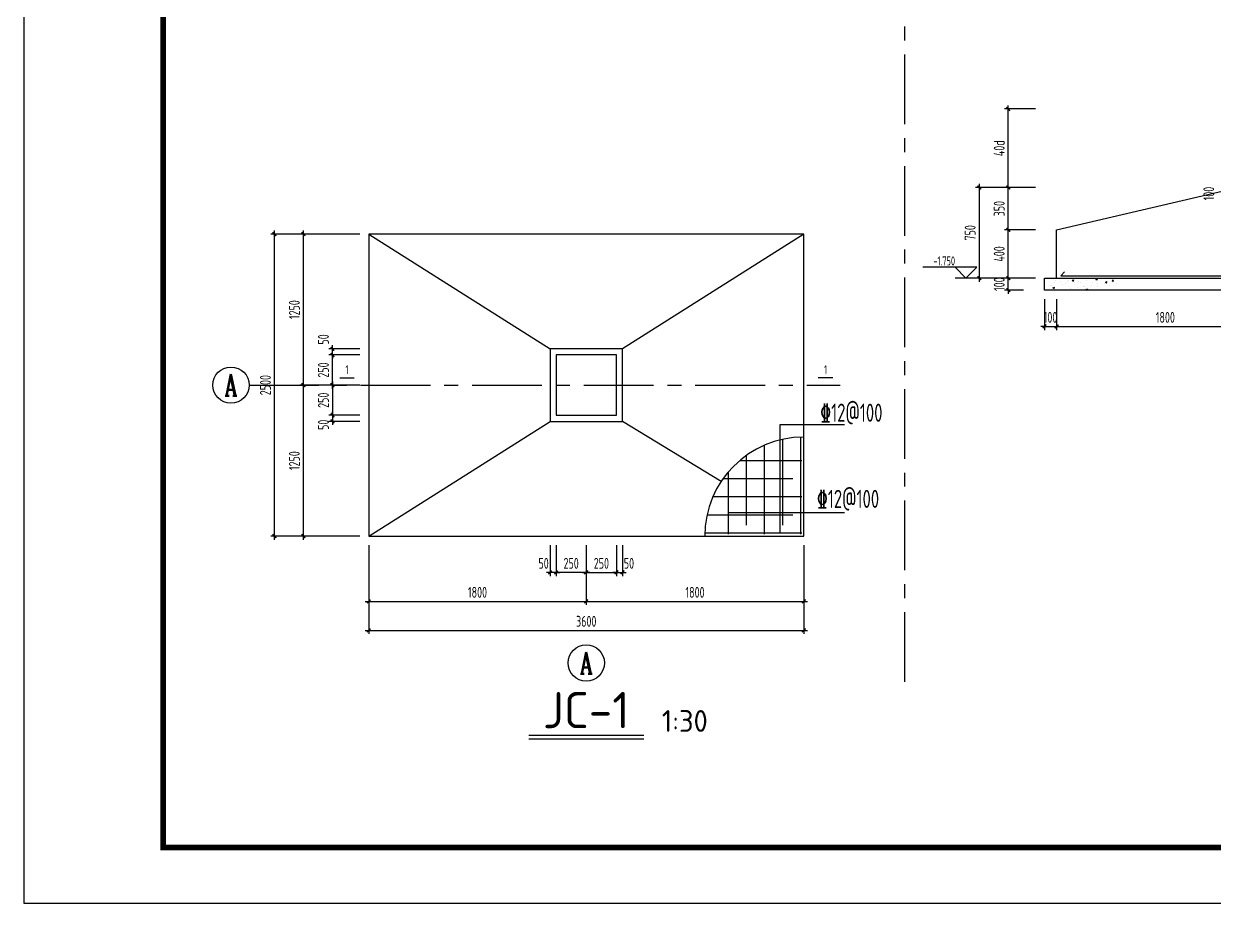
# Model space of a CAD drawing. Extents: x -404739 to -342866, y 27484 to 252481.
# Drawn here: x -402885 to -381543, y 162870 to 178642 of the extents above; entities that cross this region are included whole.
import ezdxf
from ezdxf.enums import TextEntityAlignment as Align

# ---------------------------------------------------------------- set-up
doc = ezdxf.new("R2010")
doc.units = 0
doc.header["$LTSCALE"] = 1000
doc.header["$MEASUREMENT"] = 0
doc.linetypes.add('CENTER', pattern=[2, 1.25, -0.25, 0.25, -0.25])
for name, color, linetype in [('AXIS_DE', 253, 'CENTER'), ('BASE_COLUM', 7, 'Continuous'), ('BASE_COLUM_DIM', 3, 'Continuous'), ('BASE_SING_XT', 7, 'Continuous'), ('BASE_SING_XT_DIM', 3, 'Continuous'), ('BASE_SING_XT_HATCH', 254, 'Continuous'), ('BASE_SING_XT_NUM', 7, 'Continuous'), ('BASE_SING_XT_REINL', 1, 'Continuous'), ('BASE_SING_XT_TEXT', 7, 'Continuous'), ('PUB_TITLE', 4, 'Continuous'), ('THICK', 6, 'Continuous'), ('THIN', 7, 'Continuous')]:
    doc.layers.add(name, color=color, linetype=linetype)
doc.styles.add('TSSD_Axis', font='complex.shx', dxfattribs={"width": 0.7, "bigfont": 'hztxt.shx'})
doc.styles.add('TSSD_Dimension', font='tssdeng.shx', dxfattribs={"width": 0.7, "bigfont": 'hztxt.shx'})
doc.styles.add('TSSD_Label', font='Tssdeng.shx', dxfattribs={"width": 0.7, "bigfont": 'hztxt.shx'})
doc.styles.add('TSSD_Norm', font='tssdeng.shx', dxfattribs={"bigfont": 'hztxt.shx'})
doc.styles.add('TSSD_REIN', font='tssdeng.shx', dxfattribs={"width": 0.7, "bigfont": 'tssdchn.shx'})

# ---------------------------------------------------------------- blocks, each defined once
blk = doc.blocks.new('_ArchTick')
at = {"color": 0, "linetype": 'ByBlock', "const_width": 0.4}
blk.add_lwpolyline([(-0.5, -0.5), (0.5, 0.5)], dxfattribs=at)

msp = doc.modelspace()

# ---------------------------------------------------------------- linework, layer by layer
for p, q in [((-389324.9, 170805.4), (-389324.9, 170805.4)), ((-389324.9, 170480.4), (-389324.9, 170480.4)), ((-389324.9, 170155.4), (-389324.9, 170155.4)), ((-390252.8, 169877.6), (-390252.8, 169877.6)), ((-389927.8, 169877.6), (-389927.8, 169877.6)), ((-389602.8, 169877.6), (-389602.8, 169877.6)), ((-389324.9, 169830.4), (-389324.9, 169830.4)), ((-389277.8, 169877.6), (-389277.8, 169877.6)), ((-388952.8, 169877.6), (-388952.8, 169877.6)), ((-389324.9, 169505.4), (-389324.9, 169505.4))]:
    msp.add_line(p, q)
at = {"color": 0, "linetype": 'ByBlock', "lineweight": -2}
for centre in [(-399170.8, 172161.8), (-392800.8, 167178.4)]:
    msp.add_circle(centre, 325, dxfattribs=at)
at = {"layer": 'AXIS_DE'}
for p, q in [((-387089.5, 166841.4), (-387089.5, 179174.7)), ((-398845.8, 172161.8), (-388250.8, 172161.8))]:
    msp.add_line(p, q, dxfattribs=at)
at = {"layer": 'BASE_COLUM'}
for p, q in [((-392259.1, 172703.4), (-393342.4, 172703.4)), ((-393342.4, 172703.4), (-393342.4, 171620.1)), ((-392259.1, 171620.1), (-392259.1, 172703.4)), ((-393342.4, 171620.1), (-392259.1, 171620.1))]:
    msp.add_line(p, q, dxfattribs=at)
at = {"layer": 'BASE_COLUM_DIM'}
for p, q in [((-396863.3, 172703.4), (-397415.8, 172703.4)), ((-397350.8, 172096.8), (-397350.8, 172768.4)), ((-396863.3, 172161.8), (-397415.8, 172161.8)), ((-396863.3, 172161.8), (-397415.8, 172161.8)), ((-397350.8, 172226.8), (-397350.8, 171555.1)), ((-396863.3, 171620.1), (-397415.8, 171620.1)), ((-393342.4, 169290.9), (-393342.4, 168738.4)), ((-392800.8, 169290.9), (-392800.8, 168738.4)), ((-392800.8, 169290.9), (-392800.8, 168738.4)), ((-392259.1, 169290.9), (-392259.1, 168738.4)), ((-392735.8, 168803.4), (-393407.4, 168803.4)), ((-392865.8, 168803.4), (-392194.1, 168803.4))]:
    msp.add_line(p, q, dxfattribs=at)
at = {"layer": 'BASE_SING_XT'}
for p, q in [((-384368, 174947.6), (-381118, 175705.9)), ((-396700.8, 174870.1), (-393450.8, 172811.8)), ((-388900.8, 174870.1), (-396700.8, 174870.1)), ((-396700.8, 174870.1), (-396700.8, 169453.4)), ((-388900.8, 174870.1), (-392150.8, 172811.8)), ((-388900.8, 169453.4), (-388900.8, 174870.1)), ((-384368, 174080.9), (-384368, 174947.6)), ((-384584.7, 174080.9), (-376351.3, 174080.9)), ((-384584.7, 173864.3), (-384584.7, 174080.9)), ((-376351.3, 173864.3), (-384584.7, 173864.3)), ((-392150.8, 172811.8), (-393450.8, 172811.8)), ((-393450.8, 172811.8), (-393450.8, 171511.8)), ((-392150.8, 171511.8), (-392150.8, 172811.8)), ((-396700.8, 169453.4), (-393450.8, 171511.8)), ((-393450.8, 171511.8), (-392150.8, 171511.8)), ((-390382.9, 170433.2), (-392150.8, 171511.8)), ((-396700.8, 169453.4), (-388900.8, 169453.4))]:
    msp.add_line(p, q, dxfattribs=at)
msp.add_arc((-388900.8, 169453.4), 1776.7, 90, 180, dxfattribs=at)
at = {"layer": 'BASE_SING_XT_DIM'}
for p, q in [((-385234.7, 175640.9), (-385234.7, 177179.3)), ((-384747.2, 177114.3), (-385299.7, 177114.3)), ((-384747.2, 175705.9), (-385819.7, 175705.9)), ((-385754.7, 175770.9), (-385754.7, 174015.9)), ((-384747.2, 175705.9), (-385299.7, 175705.9)), ((-384747.2, 175705.9), (-385299.7, 175705.9)), ((-385234.7, 174882.6), (-385234.7, 175770.9)), ((-385234.7, 174015.9), (-385234.7, 175012.6)), ((-396863.3, 174870.1), (-398455.8, 174870.1)), ((-398390.8, 169388.4), (-398390.8, 174935.1)), ((-396863.3, 174870.1), (-397935.8, 174870.1)), ((-397870.8, 172096.8), (-397870.8, 174935.1)), ((-384747.2, 174947.6), (-385299.7, 174947.6)), ((-384747.2, 174947.6), (-385299.7, 174947.6)), ((-384747.2, 174080.9), (-385819.7, 174080.9)), ((-384963.8, 174080.9), (-385299.7, 174080.9)), ((-384747.2, 174080.9), (-385299.7, 174080.9)), ((-385234.7, 174080.9), (-385234.7, 174145.9)), ((-385234.7, 173864.3), (-385234.7, 174080.9)), ((-384963.8, 173864.3), (-385299.7, 173864.3)), ((-385234.7, 173864.3), (-385234.7, 173799.3)), ((-384584.7, 173701.8), (-384584.7, 173149.3)), ((-384368, 173701.8), (-384368, 173149.3)), ((-384368, 173701.8), (-384368, 173149.3)), ((-384584.7, 173214.3), (-384649.7, 173214.3)), ((-384584.7, 173214.3), (-384368, 173214.3)), ((-384433, 173214.3), (-380403, 173214.3)), ((-384368, 173214.3), (-384303, 173214.3)), ((-397350.8, 172811.8), (-397350.8, 172876.8)), ((-396863.3, 172811.8), (-397415.8, 172811.8)), ((-396863.3, 172703.4), (-397415.8, 172703.4)), ((-397350.8, 172703.4), (-397350.8, 172811.8)), ((-397350.8, 172703.4), (-397350.8, 172638.4)), ((-396863.3, 172161.8), (-397935.8, 172161.8)), ((-396863.3, 172161.8), (-397935.8, 172161.8)), ((-397870.8, 169388.4), (-397870.8, 172226.8)), ((-396863.3, 171620.1), (-397415.8, 171620.1)), ((-397350.8, 171620.1), (-397350.8, 171685.1)), ((-397350.8, 171620.1), (-397350.8, 171511.8)), ((-396863.3, 171511.8), (-397415.8, 171511.8)), ((-397350.8, 171511.8), (-397350.8, 171446.8)), ((-396863.3, 169453.4), (-398455.8, 169453.4)), ((-396863.3, 169453.4), (-397935.8, 169453.4)), ((-396700.8, 169290.9), (-396700.8, 167698.4)), ((-396700.8, 169290.9), (-396700.8, 168218.4)), ((-393450.8, 169290.9), (-393450.8, 168738.4)), ((-393342.4, 169290.9), (-393342.4, 168738.4)), ((-392800.8, 169290.9), (-392800.8, 168218.4)), ((-392800.8, 169290.9), (-392800.8, 168218.4)), ((-392259.1, 169290.9), (-392259.1, 168738.4)), ((-392150.8, 169290.9), (-392150.8, 168738.4)), ((-388900.8, 169290.9), (-388900.8, 167698.4)), ((-388900.8, 169290.9), (-388900.8, 168218.4)), ((-393450.8, 168803.4), (-393515.8, 168803.4)), ((-393342.4, 168803.4), (-393450.8, 168803.4)), ((-393342.4, 168803.4), (-393277.4, 168803.4)), ((-392259.1, 168803.4), (-392324.1, 168803.4)), ((-392259.1, 168803.4), (-392150.8, 168803.4)), ((-392150.8, 168803.4), (-392085.8, 168803.4)), ((-396765.8, 168283.4), (-392735.8, 168283.4)), ((-392865.8, 168283.4), (-388835.8, 168283.4)), ((-396765.8, 167763.4), (-388835.8, 167763.4))]:
    msp.add_line(p, q, dxfattribs=at)
at = {"layer": 'BASE_SING_XT_HATCH'}
for p, q in [((-384473.6, 173945.5), (-384473.6, 173945.5)), ((-384451.5, 173942.5), (-384451.5, 173942.5)), ((-384408.2, 174007.7), (-384408.2, 174007.7)), ((-384387.9, 174029.4), (-384387.9, 174029.4)), ((-384304.8, 174021.3), (-384304.8, 174021.3)), ((-384261.6, 173974.5), (-384261.6, 173974.5)), ((-384210.8, 173983.8), (-384210.8, 173983.8)), ((-384167.5, 174020.1), (-384167.5, 174020.1)), ((-384148.5, 174041.9), (-384148.5, 174041.9)), ((-384086.2, 174041.9), (-384057.3, 174053)), ((-384086.2, 174041.9), (-384065.7, 174028)), ((-384065.7, 174028), (-384057.3, 174053)), ((-384053.2, 174001), (-384053.2, 174001)), ((-383970, 174025.1), (-383970, 174025.1)), ((-383959.4, 174080.9), (-383938.7, 174079.1)), ((-383947.2, 174010.8), (-383947.2, 174010.8)), ((-383938.7, 174079.1), (-383939, 174080.9)), ((-383887.8, 174076.2), (-383887.8, 174076.2)), ((-383838.8, 174031.9), (-383838.8, 174031.9)), ((-383736.8, 173947.6), (-383736.8, 173947.6)), ((-383729.3, 174066.5), (-383729.3, 174066.5)), ((-383726.9, 174001.5), (-383726.9, 174001.5)), ((-383667.3, 174055.4), (-383647.4, 174079.1)), ((-383667.3, 174055.4), (-383642.6, 174053.2)), ((-383642.6, 174053.2), (-383647.4, 174079.1)), ((-383630.4, 173975.8), (-383630.4, 173975.8)), ((-383626.9, 174061), (-383626.9, 174061)), ((-383506.5, 173992.1), (-383506.5, 173992.1)), ((-383493, 174008.8), (-383464.1, 174019.9)), ((-383493, 174008.8), (-383472.5, 173995)), ((-383476.1, 173981.9), (-383476.1, 173981.9)), ((-383472.5, 173995), (-383464.1, 174019.9)), ((-383423.4, 173950), (-383423.4, 173950)), ((-383389.7, 174017.2), (-383389.7, 174017.2)), ((-383372.8, 173995.5), (-383372.8, 173995.5)), ((-383371.2, 174029.5), (-383351.3, 174053.2)), ((-383371.2, 174029.5), (-383346.6, 174027.3)), ((-383346.6, 174027.3), (-383351.3, 174053.2)), ((-383286.2, 173982.8), (-383286.2, 173982.8)), ((-384433, 173908.8), (-384404.1, 173919.9)), ((-384433, 173908.8), (-384412.5, 173894.9)), ((-384412.5, 173894.9), (-384404.1, 173919.8)), ((-384297.5, 173864.3), (-384290.9, 173871.1)), ((-384290.2, 173864.3), (-384290.9, 173871.1)), ((-384257.1, 173879.1), (-384257.1, 173879.1)), ((-384111.9, 173893.2), (-384111.9, 173893.2)), ((-383996.4, 173913.4), (-383996.4, 173913.4)), ((-383893.1, 173927), (-383893.1, 173927)), ((-383871.1, 173934.5), (-383871.1, 173934.5)), ((-383843.8, 173894.5), (-383843.8, 173894.5)), ((-383839.8, 173875.7), (-383810.9, 173886.8)), ((-383839.8, 173875.7), (-383822.9, 173864.3)), ((-383818.5, 173864.3), (-383810.9, 173886.8)), ((-383631.9, 173923.6), (-383631.9, 173923.6))]:
    msp.add_line(p, q, dxfattribs=at)
at = {"layer": 'BASE_SING_XT_NUM'}
for p, q in [((-391770.8, 165878.4), (-393830.8, 165878.4)), ((-391770.8, 165813.4), (-393830.8, 165813.4))]:
    msp.add_line(p, q, dxfattribs=at)
at = {"layer": 'BASE_SING_XT_REINL'}
for p, q in [((-384224.3, 174192.1), (-384293.3, 174123.2)), ((-384293.3, 174123.2), (-376642.8, 174123.2)), ((-389277.8, 169648.4), (-389277.8, 171189.6)), ((-388952.8, 169485.9), (-388952.8, 171229.3)), ((-389602.8, 169485.9), (-389602.8, 171085.5)), ((-388933.3, 170805.4), (-390053.4, 170805.4)), ((-389927.8, 169648.4), (-389927.8, 170903.2)), ((-390252.8, 169485.9), (-390252.8, 170606.1)), ((-389095.8, 170480.4), (-390350.5, 170480.4)), ((-388933.3, 170155.4), (-390532.9, 170155.4)), ((-389095.8, 169830.4), (-390637, 169830.4)), ((-388933.3, 169505.4), (-390676.7, 169505.4))]:
    msp.add_line(p, q, dxfattribs=at)
at = {"layer": 'BASE_SING_XT_TEXT'}
for p, q in [((-389324.9, 170805.4), (-389324.9, 171455.4)), ((-389324.9, 171455.4), (-388900.8, 171455.4)), ((-388900.8, 171455.4), (-388171.2, 171455.4)), ((-389324.9, 170480.4), (-389324.9, 170805.4)), ((-389324.9, 170155.4), (-389324.9, 170480.4)), ((-389324.9, 169830.4), (-389324.9, 170155.4)), ((-390252.8, 169877.6), (-389927.8, 169877.6)), ((-389927.8, 169877.6), (-389602.8, 169877.6)), ((-389602.8, 169877.6), (-389277.8, 169877.6)), ((-389324.9, 169505.4), (-389324.9, 169830.4)), ((-389277.8, 169877.6), (-388952.8, 169877.6)), ((-388952.8, 169877.6), (-388900.8, 169877.6)), ((-388900.8, 169877.6), (-388171.2, 169877.6))]:
    msp.add_line(p, q, dxfattribs=at)
at = {"layer": 'PUB_TITLE'}
msp.add_lwpolyline([(-402885, 162870), (-343485, 162870), (-343485, 204870), (-402885, 204870)], close=True, dxfattribs=at)
at = {"layer": 'PUB_TITLE', "const_width": 100}
msp.add_lwpolyline([(-400385, 163870), (-344485, 163870), (-344485, 203870), (-400385, 203870)], close=True, dxfattribs=at)
at = {"layer": 'THICK'}
for p, q in [((-397220.8, 172291.8), (-396960.8, 172291.8)), ((-388380.8, 172291.8), (-388640.8, 172291.8))]:
    msp.add_line(p, q, dxfattribs=at)
at = {"layer": 'THIN'}
for p, q in [((-385798, 174275.9), (-386766.8, 174275.9)), ((-385993, 174080.9), (-386188, 174275.9)), ((-385993, 174080.9), (-385798, 174275.9)), ((-385343, 174080.9), (-386188, 174080.9))]:
    msp.add_line(p, q, dxfattribs=at)

# ---------------------------------------------------------------- block references
at = {"layer": 'BASE_COLUM_DIM', "xscale": 65, "yscale": 65, "zscale": 65}
for p, rotation in [((-397350.8, 172703.4), 90), ((-397350.8, 172161.8), 270), ((-397350.8, 172161.8), 90), ((-397350.8, 171620.1), 270), ((-393342.4, 168803.4), 180), ((-392800.8, 168803.4), 180)]:
    msp.add_blockref('_ArchTick', p, dxfattribs=dict(at, rotation=rotation))
for p in [(-392800.8, 168803.4), (-392259.1, 168803.4)]:
    msp.add_blockref('_ArchTick', p, dxfattribs=at)
at = {"layer": 'BASE_SING_XT_DIM', "xscale": 65, "yscale": 65, "zscale": 65}
for p, rotation in [((-385234.7, 177114.3), 90), ((-385754.7, 175705.9), 90), ((-385234.7, 175705.9), 270), ((-385234.7, 175705.9), 90), ((-398390.8, 174870.1), 90), ((-397870.8, 174870.1), 90), ((-385234.7, 174947.6), 270), ((-385234.7, 174947.6), 90), ((-385754.7, 174080.9), 270), ((-385234.7, 174080.9), 270), ((-385234.7, 174080.9), 270), ((-385234.7, 173864.3), 90), ((-384368, 173214.3), 180), ((-384368, 173214.3), 180), ((-397350.8, 172811.8), 270), ((-397350.8, 172703.4), 90), ((-397870.8, 172161.8), 270), ((-397870.8, 172161.8), 90), ((-397350.8, 171620.1), 270), ((-397350.8, 171511.8), 90), ((-398390.8, 169453.4), 270), ((-397870.8, 169453.4), 270), ((-393342.4, 168803.4), 180), ((-392150.8, 168803.4), 180), ((-396700.8, 168283.4), 180), ((-392800.8, 168283.4), 180), ((-396700.8, 167763.4), 180)]:
    msp.add_blockref('_ArchTick', p, dxfattribs=dict(at, rotation=rotation))
for p in [(-384584.7, 173214.3), (-393450.8, 168803.4), (-392259.1, 168803.4), (-392800.8, 168283.4), (-388900.8, 168283.4), (-388900.8, 167763.4)]:
    msp.add_blockref('_ArchTick', p, dxfattribs=at)

# ---------------------------------------------------------------- texts
at = {"color": 0, "linetype": 'ByBlock', "lineweight": -2, "style": 'TSSD_Axis', "width": 0.7}
for p in [(-399170.8, 172161.8), (-392800.8, 167178.4)]:
    msp.add_attdef('A', text='A', height=390, dxfattribs=at).set_placement(p, align=Align.MIDDLE_CENTER)
at = {"layer": 'BASE_COLUM_DIM', "color": 7, "char_height": 195, "attachment_point": 5, "rotation": 90, "style": 'TSSD_Dimension'}
for insert in [(-397513.3, 172432.6), (-397513.3, 171890.9)]:
    msp.add_mtext('\\A1;250', dxfattribs=dict(at, insert=insert))
at = {"layer": 'BASE_COLUM_DIM', "color": 7, "char_height": 195, "attachment_point": 5, "style": 'TSSD_Dimension'}
for insert in [(-393071.6, 168965.9), (-392529.9, 168965.9)]:
    msp.add_mtext('\\A1;250', dxfattribs=dict(at, insert=insert))
at = {"layer": 'BASE_SING_XT_DIM', "color": 7, "char_height": 195, "attachment_point": 5, "rotation": 90, "style": 'TSSD_Dimension'}
for s, insert in [('\\A1;40d', (-385397.2, 176410.1)), ('\\A1;100', (-381640.2, 175597.6)), ('\\A1;350', (-385397.2, 175326.8)), ('\\A1;750', (-385917.2, 174893.4)), ('\\A1;400', (-385397.2, 174514.3)), ('\\A1;100', (-385397.2, 173972.6)), ('\\A1;1250', (-398033.3, 173515.9)), ('\\A1;50', (-397513.3, 172981.2)), ('\\A1;2500', (-398553.3, 172161.8)), ('\\A1;50', (-397513.3, 171450.7)), ('\\A1;1250', (-398033.3, 170807.6))]:
    msp.add_mtext(s, dxfattribs=dict(at, insert=insert))
at = {"layer": 'BASE_SING_XT_DIM', "color": 7, "char_height": 195, "attachment_point": 5, "style": 'TSSD_Dimension'}
for s, insert in [('\\A1;100', (-384476.3, 173376.8)), ('\\A1;1800', (-382418, 173376.8)), ('\\A1;50', (-393566, 168965.9)), ('\\A1;50', (-392035.5, 168965.9)), ('\\A1;1800', (-394750.8, 168445.9)), ('\\A1;1800', (-390850.8, 168445.9)), ('\\A1;3600', (-392800.8, 167925.9))]:
    msp.add_mtext(s, dxfattribs=dict(at, insert=insert))
at = {"layer": 'BASE_SING_XT_NUM', "style": 'TSSD_Norm'}
msp.add_text('JC-1', height=650, dxfattribs=at).set_placement((-392800.8, 166008.4), align=Align.CENTER)
msp.add_text('1:30', height=390, dxfattribs=at).set_placement((-391445.8, 165943.4))
at = {"layer": 'BASE_SING_XT_TEXT', "style": 'TSSD_REIN', "width": 0.7}
for p in [(-387490, 171504.5), (-387549.9, 169958.9)]:
    msp.add_text('%%13212@100', height=325, dxfattribs=at).set_placement(p, align=Align.RIGHT)
at = {"layer": 'THICK', "style": 'TSSD_Label', "width": 0.7}
for p in [(-397090.8, 172438), (-388510.8, 172438)]:
    msp.add_text('1', height=162.5, dxfattribs=at).set_placement(p, align=Align.MIDDLE_CENTER)
at = {"layer": 'THIN', "style": 'TSSD_Label', "width": 0.7}
msp.add_text('-1.750', height=162.5, dxfattribs=at).set_placement((-386188, 174308.4), align=Align.RIGHT)

doc.saveas('drawing.dxf')
